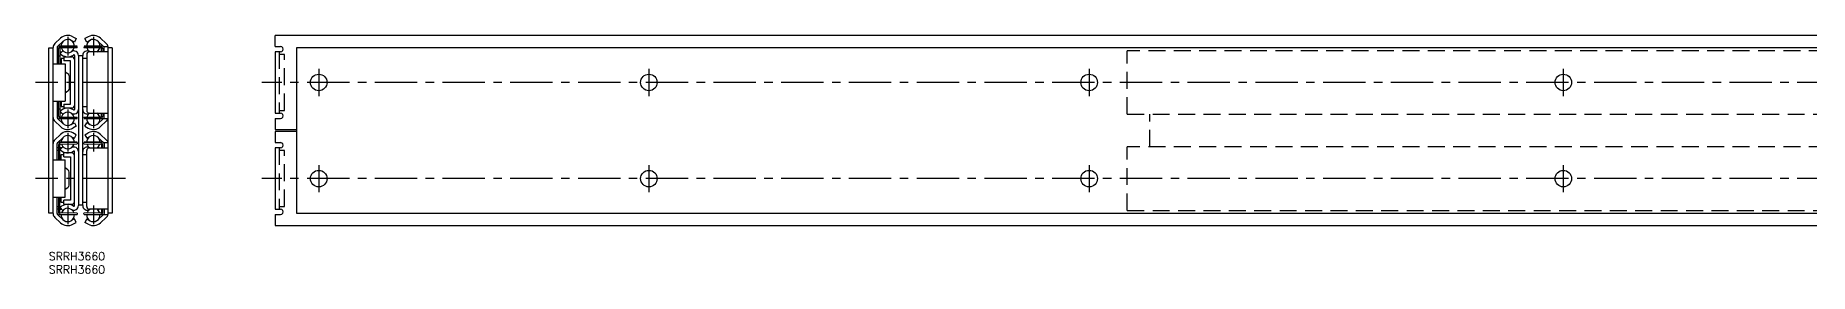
# Model space of a CAD drawing. Extents: x -5 to 1332, y -8 to 81.
# Drawn here: x -5 to 660, y -8 to 81 of the extents above; entities that cross this region are included whole.
import ezdxf

# ---------------------------------------------------------------- set-up
doc = ezdxf.new("R2010")
doc.units = 0
doc.header["$LTSCALE"] = 0.5
doc.linetypes.add('CENTER', pattern=[50.8, 31.75, -6.35, 6.35, -6.35])
doc.linetypes.add('DASHED', pattern=[19.05, 12.7, -6.35])
for name, color, linetype in [('MSM_CENTER', 1, 'CENTER'), ('MSM_CONTINUOUS', 7, 'CONTINUOUS'), ('MSM_DASHED', 4, 'DASHED'), ('MSM_PART_NUMBER', 7, 'CONTINUOUS')]:
    doc.layers.add(name, color=color, linetype=linetype)
doc.styles.get("Standard").update_dxf_attribs({"font": 'txt.shx', "height": 7, "bigfont": 'bigfont.shx'})

# ---------------------------------------------------------------- blocks, each defined once
blk = doc.blocks.new('*U14')
at = {"layer": 'MSM_PART_NUMBER'}
blk.add_text('SRRH3660', height=3, dxfattribs=at).set_placement((0, -3))
blk = doc.blocks.new('*U15')
at = {"layer": 'MSM_PART_NUMBER'}
blk.add_text('SRRH3660', height=3, dxfattribs=at).set_placement((0, -8))

msp = doc.modelspace()

# ---------------------------------------------------------------- linework, layer by layer
at = {"layer": 'MSM_CENTER'}
for p, q in [((7.1, 80.9), (7.1, 73.9)), ((16.7, 80.9), (16.7, 73.9)), ((10.6, 77.4), (3.6, 77.4)), ((20.2, 77.4), (13.2, 77.4)), ((101.23, 68.85), (101.23, 58.65)), ((225.03, 68.85), (225.03, 58.65)), ((390.13, 68.85), (390.13, 58.65)), ((567.93, 68.85), (567.93, 58.65)), ((28.8, 63.75), (-5, 63.75)), ((1331.93, 63.75), (79.93, 63.75)), ((7.1, 53.6), (7.1, 46.6)), ((16.7, 53.6), (16.7, 46.6)), ((10.6, 50.1), (3.6, 50.1)), ((20.2, 50.1), (13.2, 50.1)), ((10.6, 41.3), (3.6, 41.3)), ((7.1, 44.8), (7.1, 37.8)), ((20.2, 41.3), (13.2, 41.3)), ((16.7, 44.8), (16.7, 37.8)), ((28.8, 27.65), (-5, 27.65)), ((1331.93, 27.65), (79.93, 27.65)), ((101.23, 32.75), (101.23, 22.55)), ((225.03, 32.75), (225.03, 22.55)), ((390.13, 32.75), (390.13, 22.55)), ((567.93, 32.75), (567.93, 22.55)), ((10.6, 14), (3.6, 14)), ((7.1, 17.5), (7.1, 10.5)), ((20.2, 14), (13.2, 14)), ((16.7, 17.5), (16.7, 10.5))]:
    msp.add_line(p, q, dxfattribs=at)
at = {"layer": 'MSM_CONTINUOUS'}
for p, q in [((2.24, 78.34), (4.38, 80.33)), ((9.04, 80.9), (10.3, 80.2)), ((10.3, 80.2), (9.57, 78.89)), ((14.76, 80.9), (13.5, 80.2)), ((14.23, 78.89), (13.5, 80.2)), ((19.42, 80.33), (21.56, 78.34)), ((694.93, 81.4), (84.93, 81.4)), ((84.93, 77.25), (84.93, 81.4)), ((0, 14.7), (0, 76.7)), ((0, 76.7), (1.6, 76.7)), ((1.6, 14.51), (1.6, 76.89)), ((3.1, 76.88), (3.1, 70.75)), ((3.6, 75.25), (3.1, 75.25)), ((3.1, 74.25), (3.6, 74.25)), ((5.4, 79.23), (3.26, 77.24)), ((3.6, 70.75), (3.6, 76.44)), ((3.6, 73.75), (4.1, 73.75)), ((4.1, 76.44), (4.1, 70.75)), ((4.1, 75.25), (4.87, 75.25)), ((4.1, 74.25), (4.63, 74.25)), ((4.22, 74.62), (5.3, 75.67)), ((4.29, 77.14), (10.6, 77.25)), ((10.61, 76.75), (4.3, 76.64)), ((5.6, 73.4), (5.6, 71.9)), ((5.6, 73.4), (8.6, 73.4)), ((9.57, 78.89), (8.31, 79.59)), ((9.6, 73.89), (9.6, 53.61)), ((10.61, 76.75), (10.6, 77.25)), ((11.1, 73.89), (11.1, 17.51)), ((12.7, 73.7), (11.1, 73.7)), ((12.7, 17.51), (12.7, 73.89)), ((13.2, 77.25), (13.19, 76.75)), ((19.5, 76.64), (13.19, 76.75)), ((13.2, 77.25), (19.51, 77.14)), ((14.2, 74.25), (14.2, 53.25)), ((14.23, 78.89), (15.49, 79.59)), ((22.2, 75.25), (15.2, 75.25)), ((15.42, 75.25), (15.33, 75.31)), ((20.53, 77.25), (18.4, 79.23)), ((18.5, 75.67), (18.93, 75.25)), ((19.7, 75.25), (19.7, 76.44)), ((20.2, 76.44), (20.2, 75.25)), ((20.53, 77.25), (22.17, 77.25)), ((20.7, 75.25), (20.7, 76.88)), ((22.2, 14.52), (22.2, 76.88)), ((23.8, 76.7), (22.2, 76.7)), ((23.8, 76.7), (23.8, 14.7)), ((84.93, 77.25), (86.93, 77.25)), ((86.93, 75.25), (84.93, 75.25)), ((84.93, 75.25), (84.93, 52.25)), ((92.93, 76.7), (92.93, 14.7)), ((686.93, 76.7), (92.93, 76.7)), ((1.6, 70.75), (6.1, 70.75)), ((4.6, 72.75), (4.6, 70.75)), ((5.6, 72.75), (4.6, 72.75)), ((8.1, 71.9), (5.6, 71.9)), ((6.1, 70.75), (6.1, 56.75)), ((6.1, 67.75), (7.15, 67.05)), ((8.1, 55.6), (8.1, 71.9)), ((9.6, 72.75), (9.54, 72.75)), ((14.2, 72.75), (12.7, 72.75)), ((7.15, 60.45), (6.1, 59.75)), ((7.6, 66.21), (7.6, 61.29)), ((1.6, 56.75), (6.1, 56.75)), ((3.1, 56.75), (3.1, 50.62)), ((3.6, 53.25), (3.1, 53.25)), ((3.6, 51.06), (3.6, 56.75)), ((4.1, 53.75), (3.6, 53.75)), ((4.1, 56.75), (4.1, 51.06)), ((4.63, 53.25), (4.1, 53.25)), ((4.6, 56.75), (4.6, 54.75)), ((4.6, 54.75), (5.6, 54.75)), ((5.6, 55.6), (5.6, 54.1)), ((5.6, 55.6), (8.1, 55.6)), ((8.6, 54.1), (5.6, 54.1)), ((9.54, 54.75), (9.6, 54.75)), ((12.7, 54.75), (14.2, 54.75)), ((4.38, 47.17), (2.24, 49.16)), ((3.6, 52.25), (3.1, 52.25)), ((3.26, 50.26), (5.4, 48.27)), ((4.87, 52.25), (4.1, 52.25)), ((5.3, 51.83), (4.22, 52.88)), ((10.6, 50.25), (4.29, 50.36)), ((4.3, 50.86), (10.61, 50.75)), ((8.31, 47.91), (9.57, 48.61)), ((10.3, 47.3), (9.04, 46.6)), ((9.57, 48.61), (10.3, 47.3)), ((10.6, 50.25), (10.61, 50.75)), ((13.19, 50.75), (19.5, 50.86)), ((13.19, 50.75), (13.2, 50.25)), ((19.51, 50.36), (13.2, 50.25)), ((13.5, 47.3), (14.23, 48.61)), ((13.5, 47.3), (14.76, 46.6)), ((15.49, 47.91), (14.23, 48.61)), ((15.2, 52.25), (22.2, 52.25)), ((15.33, 52.19), (15.42, 52.25)), ((18.4, 48.27), (20.53, 50.25)), ((18.93, 52.25), (18.5, 51.83)), ((21.56, 49.16), (19.42, 47.17)), ((19.7, 51.06), (19.7, 52.25)), ((20.2, 52.25), (20.2, 51.06)), ((20.53, 50.25), (22.2, 50.25)), ((20.7, 50.62), (20.7, 52.25)), ((84.93, 52.25), (86.93, 52.25)), ((84.93, 50.25), (86.93, 50.25)), ((84.93, 50.25), (84.93, 46.1)), ((4.38, 44.23), (2.24, 42.24)), ((3.1, 34.65), (3.1, 40.78)), ((3.26, 41.14), (5.4, 43.13)), ((3.6, 40.34), (3.6, 34.65)), ((4.1, 34.65), (4.1, 40.34)), ((10.6, 41.15), (4.29, 41.04)), ((4.3, 40.54), (10.61, 40.65)), ((8.31, 43.49), (9.57, 42.79)), ((10.3, 44.1), (9.04, 44.8)), ((9.57, 42.79), (10.3, 44.1)), ((10.6, 41.15), (10.61, 40.65)), ((13.19, 40.65), (13.2, 41.15)), ((13.19, 40.65), (19.5, 40.54)), ((19.51, 41.04), (13.2, 41.15)), ((13.5, 44.1), (14.76, 44.8)), ((13.5, 44.1), (14.23, 42.79)), ((15.49, 43.49), (14.23, 42.79)), ((18.4, 43.13), (20.53, 41.15)), ((21.56, 42.24), (19.42, 44.23)), ((19.7, 40.34), (19.7, 39.15)), ((20.2, 39.15), (20.2, 40.34)), ((20.53, 41.15), (22.2, 41.15)), ((20.7, 40.78), (20.7, 39.15)), ((84.93, 46.1), (92.93, 46.1)), ((92.93, 45.3), (84.93, 45.3)), ((84.93, 45.3), (84.93, 41.15)), ((84.93, 41.15), (86.93, 41.15)), ((1.6, 34.65), (6.1, 34.65)), ((3.6, 39.15), (3.1, 39.15)), ((3.6, 38.15), (3.1, 38.15)), ((4.1, 37.65), (3.6, 37.65)), ((4.87, 39.15), (4.1, 39.15)), ((4.63, 38.15), (4.1, 38.15)), ((5.3, 39.57), (4.22, 38.52)), ((4.6, 34.65), (4.6, 36.65)), ((4.6, 36.65), (5.6, 36.65)), ((8.6, 37.3), (5.6, 37.3)), ((5.6, 35.8), (5.6, 37.3)), ((5.6, 35.8), (8.1, 35.8)), ((6.1, 20.65), (6.1, 34.65)), ((8.1, 35.8), (8.1, 19.5)), ((9.54, 36.65), (9.6, 36.65)), ((9.6, 17.51), (9.6, 37.79)), ((12.7, 36.65), (14.2, 36.65)), ((14.2, 17.15), (14.2, 38.15)), ((15.2, 39.15), (22.2, 39.15)), ((15.33, 39.21), (15.42, 39.15)), ((18.93, 39.15), (18.5, 39.57)), ((86.93, 39.15), (84.93, 39.15)), ((84.93, 39.15), (84.93, 16.15)), ((7.15, 30.95), (6.1, 31.65)), ((7.6, 25.19), (7.6, 30.11)), ((1.6, 20.65), (6.1, 20.65)), ((3.1, 14.52), (3.1, 20.65)), ((3.6, 20.65), (3.6, 14.96)), ((4.1, 14.96), (4.1, 20.65)), ((4.6, 18.65), (4.6, 20.65)), ((6.1, 23.65), (7.15, 24.35)), ((1.6, 14.7), (0, 14.7)), ((3.1, 17.15), (3.6, 17.15)), ((3.6, 16.15), (3.1, 16.15)), ((5.4, 12.17), (3.26, 14.16)), ((3.6, 17.65), (4.1, 17.65)), ((4.1, 17.15), (4.63, 17.15)), ((4.1, 16.15), (4.87, 16.15)), ((4.22, 16.78), (5.3, 15.73)), ((4.29, 14.26), (10.6, 14.15)), ((10.61, 14.65), (4.3, 14.76)), ((5.6, 18.65), (4.6, 18.65)), ((8.1, 19.5), (5.6, 19.5)), ((5.6, 18), (5.6, 19.5)), ((5.6, 18), (8.6, 18)), ((9.6, 18.65), (9.54, 18.65)), ((10.61, 14.65), (10.6, 14.15)), ((12.7, 17.7), (11.1, 17.7)), ((14.2, 18.65), (12.7, 18.65)), ((19.5, 14.76), (13.19, 14.65)), ((13.2, 14.15), (13.19, 14.65)), ((13.2, 14.15), (19.51, 14.26)), ((22.2, 16.15), (15.2, 16.15)), ((15.42, 16.15), (15.33, 16.09)), ((20.53, 14.15), (18.4, 12.17)), ((18.5, 15.73), (18.93, 16.15)), ((19.7, 16.15), (19.7, 14.96)), ((20.2, 14.96), (20.2, 16.15)), ((20.53, 14.15), (22.17, 14.15)), ((20.7, 16.15), (20.7, 14.52)), ((23.8, 14.7), (22.2, 14.7)), ((84.93, 16.15), (86.93, 16.15)), ((84.93, 14.15), (86.93, 14.15)), ((84.93, 14.15), (84.93, 10)), ((92.93, 14.7), (686.93, 14.7)), ((2.24, 13.06), (4.38, 11.07)), ((9.57, 12.51), (8.31, 11.81)), ((9.04, 10.5), (10.3, 11.2)), ((10.3, 11.2), (9.57, 12.51)), ((14.23, 12.51), (13.5, 11.2)), ((14.76, 10.5), (13.5, 11.2)), ((14.23, 12.51), (15.49, 11.81)), ((19.42, 11.07), (21.56, 13.06)), ((84.93, 10), (694.93, 10))]:
    msp.add_line(p, q, dxfattribs=at)
for centre in [(101.23, 63.75), (225.03, 63.75), (390.13, 63.75), (567.93, 63.75), (101.23, 27.65), (225.03, 27.65), (390.13, 27.65), (567.93, 27.65)]:
    msp.add_circle(centre, 3.1, dxfattribs=at)
for centre, radius, start, end in [((7.1, 77.4), 4, 61.01295, 132.89464), ((7.1, 77.4), 2.5, 356.1571, 185.84295), ((16.7, 77.4), 2.5, 354.15705, 183.8429), ((16.7, 77.4), 4, 47.10536, 118.98705), ((3.6, 76.88), 2, 132.89657, 179.64732), ((3.6, 76.88), 0.5, 132.89464, 180), ((4.3, 76.44), 0.7, 91, 180), ((4.3, 76.44), 0.2, 91, 180), ((7.1, 77.4), 4, 223.94552, 303.20382), ((7.1, 77.4), 2.5, 197.52444, 344.47369), ((9.4, 73.89), 1.7, 0, 123.20382), ((8.6, 72.4), 1, 0, 90), ((9.4, 73.89), 0.2, 0, 123.20382), ((14.4, 73.89), 1.7, 56.79618, 180), ((15.2, 74.25), 1, 90, 180), ((16.7, 77.4), 2.5, 195.52444, 236.79618), ((16.7, 77.4), 2.5, 300.68338, 342.47556), ((19.5, 76.44), 0.2, 0, 89), ((19.5, 76.44), 0.7, 0, 89), ((20.21, 76.88), 0.485, 359.21849, 48.79743), ((20.2, 76.88), 2, 10.71396, 47.10536), ((20.27, 76.88), 1.94, 359.81945, 10.89437), ((86.93, 76.25), 1, 269.99931, 90.00069), ((6.6, 66.21), 1, 0, 56.30993), ((6.6, 61.29), 1, 303.69007, 0), ((7.1, 50.1), 4, 56.79618, 136.05448), ((9.4, 53.61), 1.7, 236.79618, 0), ((8.6, 55.1), 1, 270, 0), ((9.4, 53.61), 0.2, 236.79618, 0), ((14.4, 53.61), 1.7, 180, 303.20382), ((15.2, 53.25), 1, 180, 270), ((3.6, 50.62), 2, 180, 227.10536), ((3.6, 50.62), 0.5, 180, 227.10536), ((4.3, 51.06), 0.7, 180, 269), ((4.3, 51.06), 0.2, 180, 269), ((7.1, 50.1), 4, 227.10536, 298.98705), ((7.1, 50.1), 2.5, 174.15708, 3.84292), ((7.1, 50.1), 2.5, 15.52444, 162.47556), ((16.7, 50.1), 2.5, 176.15708, 5.84292), ((16.7, 50.1), 2.5, 123.20382, 164.47556), ((16.7, 50.1), 4, 241.01295, 312.89464), ((16.7, 50.1), 2.5, 17.52444, 59.31658), ((19.5, 51.06), 0.2, 271, 0), ((19.5, 51.06), 0.7, 271, 0), ((20.21, 50.62), 0.489, 311.4242, 0.55967), ((19.88, 50.87), 2.4, 314.42793, 344.9906), ((86.93, 51.25), 1, 269.99931, 90.00069), ((3.6, 40.78), 2, 132.89464, 180), ((3.6, 40.78), 0.5, 132.89464, 180), ((4.3, 40.34), 0.7, 91, 180), ((4.3, 40.34), 0.2, 91, 180), ((7.1, 41.3), 4, 61.01295, 132.89464), ((7.1, 41.3), 2.5, 356.15708, 185.84292), ((7.1, 41.3), 2.5, 197.52444, 344.47556), ((16.7, 41.3), 2.5, 354.15708, 183.84292), ((16.7, 41.3), 2.5, 195.52444, 236.79618), ((16.7, 41.3), 4, 47.10536, 118.98705), ((16.7, 41.3), 2.5, 300.68342, 342.47556), ((19.5, 40.34), 0.2, 0, 89), ((19.5, 40.34), 0.7, 0, 89), ((20.21, 40.78), 0.489, 359.44033, 48.5758), ((19.88, 40.53), 2.4, 15.0094, 45.57207), ((86.93, 40.15), 1, 269.99931, 90.00069), ((7.1, 41.3), 4, 223.94552, 303.20382), ((9.4, 37.79), 1.7, 0, 123.20382), ((8.6, 36.3), 1, 0, 90), ((9.4, 37.79), 0.2, 0, 123.20382), ((14.4, 37.79), 1.7, 56.79618, 180), ((15.2, 38.15), 1, 90, 180), ((6.6, 30.11), 1, 0, 56.30993), ((6.6, 25.19), 1, 303.69007, 0), ((3.6, 14.52), 2, 180.35268, 227.10343), ((3.6, 14.52), 0.5, 180, 227.10536), ((4.3, 14.96), 0.7, 180, 269), ((4.3, 14.96), 0.2, 180, 269), ((7.1, 14), 4, 56.79618, 136.05448), ((7.1, 14), 2.5, 174.15705, 3.8429), ((7.1, 14), 2.5, 15.52443, 162.47556), ((9.4, 17.51), 1.7, 236.79618, 0), ((8.6, 19), 1, 270, 0), ((9.4, 17.51), 0.2, 236.79618, 0), ((14.4, 17.51), 1.7, 180, 303.20382), ((15.2, 17.15), 1, 180, 270), ((16.7, 14), 2.5, 176.1571, 5.84295), ((16.7, 14), 2.5, 123.20382, 164.47556), ((16.7, 14), 2.5, 17.52444, 59.31662), ((19.5, 14.96), 0.2, 271, 0), ((19.5, 14.96), 0.7, 271, 0), ((25.23, 9.1), 6.9, 132.85907, 132.92634), ((20.22, 14.51), 0.484, 312.08878, 0.80607), ((20.2, 14.52), 2, 312.89464, 349.28604), ((20.27, 14.52), 1.94, 349.10563, 0.18055), ((86.93, 15.15), 1, 269.99931, 90.00069), ((7.1, 14), 4, 227.10536, 298.98705), ((16.7, 14), 4, 241.01295, 312.89464)]:
    msp.add_arc(centre, radius, start, end, dxfattribs=at)
at = {"layer": 'MSM_DASHED'}
for p, q in [((86.43, 75.25), (86.43, 52.25)), ((88.43, 74.25), (86.43, 74.25)), ((88.43, 53.25), (88.43, 74.25)), ((694.93, 75.67), (404.43, 75.67)), ((404.43, 51.83), (404.43, 75.67)), ((86.43, 53.25), (88.43, 53.25)), ((404.43, 51.83), (694.93, 51.83)), ((412.93, 39.57), (412.93, 51.83)), ((86.43, 39.15), (86.43, 16.15)), ((88.43, 38.15), (86.43, 38.15)), ((88.43, 17.15), (88.43, 38.15)), ((694.93, 39.57), (404.43, 39.57)), ((404.43, 15.73), (404.43, 39.57)), ((86.43, 17.15), (88.43, 17.15)), ((404.43, 15.73), (694.93, 15.73))]:
    msp.add_line(p, q, dxfattribs=at)

# ---------------------------------------------------------------- block references
at = {"layer": 'MSM_CONTINUOUS'}
for name in ['*U14', '*U15']:
    msp.add_blockref(name, (0, 0), dxfattribs=at)

doc.saveas('drawing.dxf')
